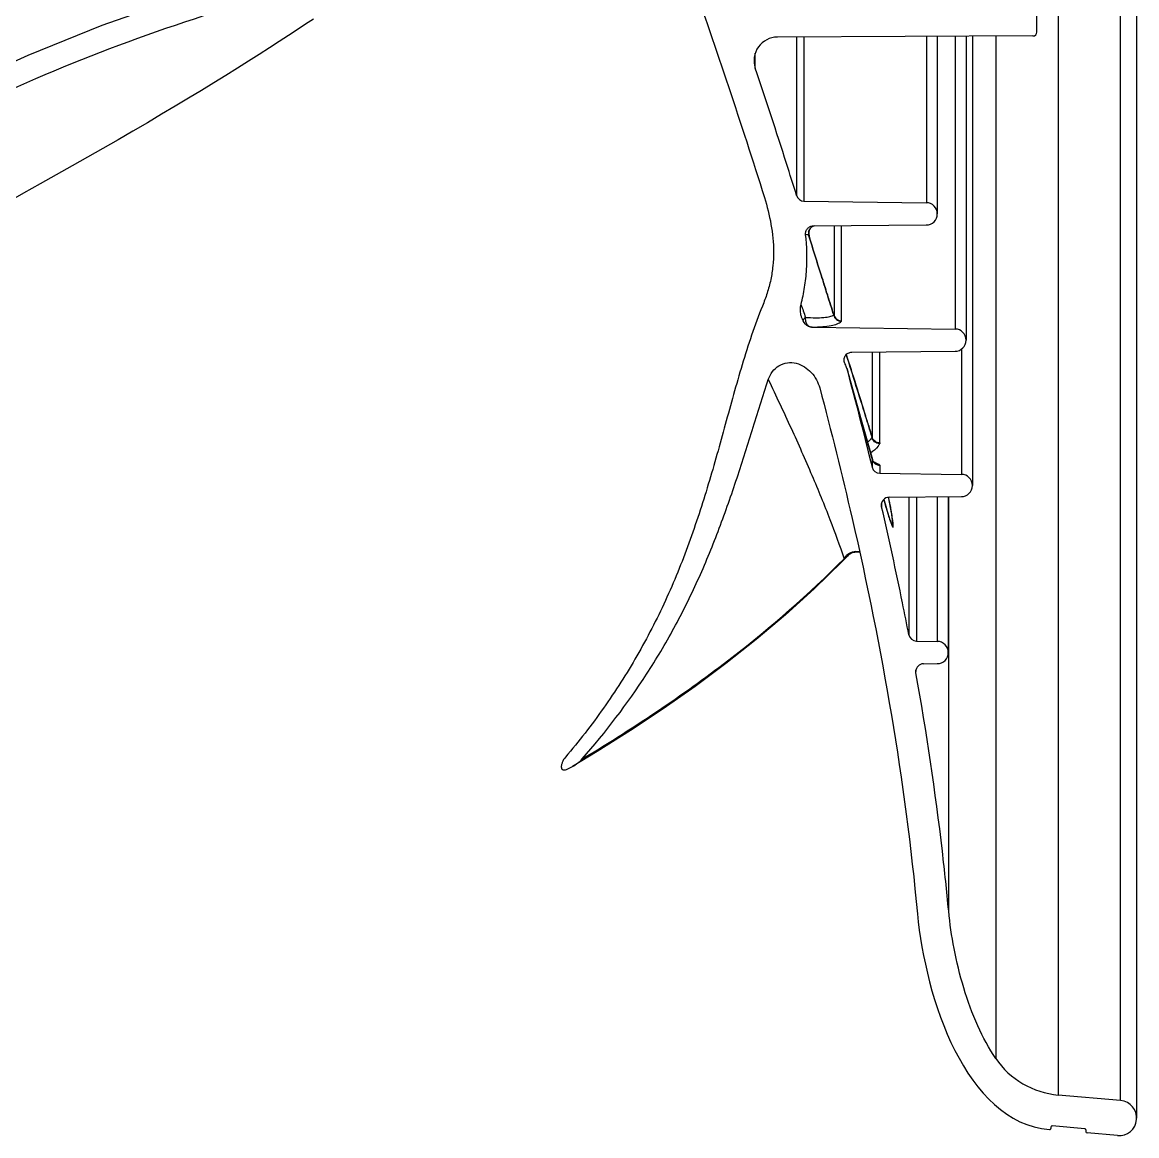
# Model space of a CAD drawing. Header units: millimetres. Extents: x -95754 to 177808, y 34455 to 150605.
# Drawn here: x 174466.5 to 174608.9, y 139352.2 to 139494.4 of the extents above; entities that cross this region are included whole.
import ezdxf

# ---------------------------------------------------------------- set-up
doc = ezdxf.new("R2010")
doc.units = ezdxf.units.MM
doc.header["$LTSCALE"] = 300
doc.layers.add('A-ETC-기계', color=253, linetype='Continuous')

# ---------------------------------------------------------------- blocks, each defined once
blk = doc.blocks.new('A$Cefb55bcc')
at = {"color": 8, "linetype": 'ByBlock', "ltscale": 3}
for p, q in [((436.72, -662.06), (436.72, -644.21)), ((439.44, -644.21), (439.44, -797.8)), ((447.42, -798.5), (447.42, -644.21)), ((449.48, -800.74), (449.48, -644.21)), ((436.22, -662.55), (403.59, -662.7)), ((406.04, -662.69), (406.04, -682.94)), ((406.98, -662.68), (406.98, -683.65)), ((422.61, -662.61), (422.61, -683.85)), ((424.01, -662.61), (424.01, -685.27)), ((426.29, -662.6), (426.29, -699.98)), ((427.69, -662.59), (427.69, -701.4)), ((428.49, -662.59), (428.49, -719.96)), ((431.48, -662.58), (431.48, -793.14)), ((400.76, -666.65), (400.76, -664.76)), ((406.98, -683.65), (422.61, -683.85)), ((407.62, -688.05), (407.62, -687.48)), ((408.18, -686.81), (422.61, -686.68)), ((410.82, -686.79), (410.82, -698.22)), ((411.77, -698.95), (411.77, -686.78)), ((407.58, -687.76), (407.58, -687.76)), ((408.03, -699.75), (426.29, -699.98)), ((413.1, -702.93), (426.28, -702.82)), ((415.7, -702.91), (415.7, -713.79)), ((416.66, -714.53), (416.66, -702.9)), ((427.09, -702.55), (427.09, -718.54)), ((412.47, -705.04), (412.47, -705.04)), ((408.99, -707.51), (408.99, -707.52)), ((414.2, -711.31), (414.32, -711.77)), ((414.2, -711.31), (414.32, -711.77)), ((415.7, -713.79), (415.67, -713.78)), ((415.7, -716.64), (415.7, -717.64)), ((415.71, -716.66), (415.7, -716.64)), ((416.03, -717.12), (416.02, -717.12)), ((416.66, -717.4), (416.66, -718.4)), ((416.66, -718.4), (427.09, -718.54)), ((417.77, -721.47), (417.77, -721.46)), ((417.86, -721.45), (427.09, -721.37)), ((420.37, -721.43), (420.37, -739.03)), ((421.34, -721.42), (421.34, -739.84)), ((424.01, -721.4), (424.01, -739.88)), ((425.41, -721.39), (425.41, -741.29)), ((425.46, -774.3), (425.46, -721.39)), ((416.9, -722.68), (416.9, -722.25)), ((417.17, -721.75), (417.46, -722.73)), ((417.17, -721.75), (417.45, -722.73)), ((417.45, -722.73), (417.48, -722.83)), ((417.48, -722.83), (417.46, -722.73)), ((418.11, -724.75), (418.11, -724.75)), ((418.11, -724.75), (418.11, -724.75)), ((412.53, -728.98), (412.53, -728.98)), ((421.34, -739.84), (424.01, -739.88)), ((422.25, -742.73), (424.01, -742.71)), ((421.27, -743.9), (421.26, -743.73)), ((421.27, -743.9), (421.27, -743.55)), ((447.42, -798.5), (439.44, -797.8)), ((438.36, -802.22), (438.32, -802.22)), ((438.52, -801.9), (438.52, -802.07)), ((442.87, -802.11), (438.69, -801.75)), ((443, -802.26), (443, -802.49)), ((447.03, -802.98), (443.14, -802.64))]:
    blk.add_line(p, q, dxfattribs=at)
for points in [[(233.47, -714.62), (241.13, -707.52), (248.82, -700.94), (256.6, -694.8), (264.52, -689.04), (272.65, -683.61), (281.04, -678.49), (289.71, -673.67), (298.67, -669.16), (307.89, -664.99), (317.34, -661.19), (326.99, -657.77), (336.84, -654.72), (346.97, -652.03), (357.44, -649.69), (368.33, -647.7), (374.27, -646.8)], [(344.31, -660.4), (343.31, -661.07), (342.26, -661.77), (341.14, -662.5), (339.96, -663.28), (338.71, -664.08), (337.4, -664.92), (336.04, -665.79), (334.62, -666.68), (333.15, -667.6), (331.62, -668.54), (330.03, -669.51), (328.38, -670.51), (326.68, -671.52), (324.92, -672.56), (323.11, -673.63), (321.26, -674.71), (319.37, -675.8), (317.43, -676.91), (315.47, -678.03), (313.49, -679.15), (311.47, -680.29), (309.41, -681.45), (307.28, -682.64), (305.06, -683.89)], [(408.1, -686.88), (408, -686.95), (407.89, -687.03), (407.79, -687.14), (407.7, -687.28), (407.63, -687.43), (407.59, -687.61), (407.58, -687.76)], [(408.29, -686.81), (408.26, -686.82), (408.19, -686.84), (408.1, -686.88)], [(412.47, -705.04), (414.27, -711.57), (415.71, -716.66)], [(415.71, -716.66), (415.72, -716.69), (415.78, -716.84), (415.86, -716.97), (415.95, -717.06), (416.01, -717.11), (416.03, -717.12)], [(417.46, -722.73), (417.53, -722.96), (417.61, -723.26), (417.7, -723.54), (417.78, -723.8), (417.85, -724.03), (417.92, -724.23), (417.97, -724.39), (418.02, -724.52), (418.06, -724.62), (418.08, -724.7), (418.1, -724.74), (418.11, -724.75)], [(414.07, -728.53), (413.89, -728.49), (413.69, -728.48), (413.48, -728.5), (413.27, -728.54), (413.06, -728.62), (412.84, -728.73), (412.64, -728.88), (412.53, -728.98)], [(412.53, -728.98), (411.87, -729.66), (408.3, -733.14), (404.63, -736.46), (400.87, -739.64), (397.01, -742.7), (393.06, -745.64), (389, -748.49), (384.84, -751.26), (380.57, -753.95), (377.43, -755.85)]]:
    blk.add_lwpolyline(points, dxfattribs=at)
for centre, radius, start, end in [((403.6, -665.7), 3, 90.25, 198.5874), ((436.22, -662.06), 0.5, 270.25, 0), ((406.99, -682.65), 1, 197.2705, 269.25), ((422.59, -685.27), 1.42, 270.5, 89.25), ((408.54, -687.77), 0.994, 115.7642, 117.8143), ((408.54, -687.77), 0.991, 110.8262, 115.7638), ((408.54, -687.77), 0.992, 104.8239, 110.8219), ((408.55, -687.77), 1, 168.9294, 180.0715), ((408.55, -687.77), 1.01, 180.0959, 191.2204), ((408.58, -687.76), 1, 180.0627, 196.7648), ((804.1, -561.16), 420.02, 198.8462, 199.0869), ((408.06, -698.9), 0.838, 256.5024, 267.9657), ((408.06, -698.91), 0.826, 267.9944, 268.9283), ((426.27, -701.4), 1.42, 270.5, 89.25), ((402.61, -709.2), 10.74, 26.1335, 26.7001), ((409.44, -705.85), 3.13, 15.0994, 26.108), ((-87.61, -840.08), 518, 13.6732, 15.1124), ((1541.37, -395.74), 1170.52, 195.66382, 195.91161), ((416.66, -716.41), 0.984, 193.739, 194.7606), ((416.66, -716.41), 0.988, 194.7608, 196.1688), ((416.67, -716.41), 0.993, 196.1728, 204.5764), ((416.67, -716.41), 0.994, 204.599, 215.4122), ((414.2, -721.97), 5.28, 70.0403, 71.515), ((414.42, -721.37), 4.64, 69.172, 70.0281), ((416.67, -717.4), 1, 193.6601, 269.25), ((427.07, -719.96), 1.42, 270.5, 89.25), ((417.87, -722.45), 1, 90.5, 193.0432), ((361.65, -733.59), 57.41, 12.0169, 12.1809), ((355.63, -734.85), 63.58, 12.0237, 12.1545), ((414.73, -724.83), 3.58, 2.8768, 3.8962), ((413.62, -730.1), 1.72, 133.5627, 134.4049), ((421.35, -738.84), 1, 190.8771, 269.25), ((423.99, -741.29), 1.42, 270.5, 89.25), ((422.26, -743.73), 1, 90.5, 180), ((440.38, -787.06), 10.78, 214.3048, 265), ((447.23, -800.74), 2.25, 265, 85), ((438.37, -802.07), 0.15, 265, 0), ((438.67, -801.9), 0.15, 85, 180), ((442.85, -802.26), 0.15, 0, 85), ((443.15, -802.49), 0.15, 180, 265)]:
    blk.add_arc(centre, radius, start, end, dxfattribs=at)
for points, knots in [([(389.17, -645.68), (390.29, -648.77), (394.75, -661.2), (398.96, -673.71), (401.92, -683.17)], [0, 0, 0, 0, 0.24906, 1, 1, 1, 1]), ([(380.11, -649.2), (373.36, -650.02), (359.9, -652.14), (340, -656.81), (320.56, -663.05), (301.8, -670.87), (283.91, -680.22), (267.05, -691.01), (251.36, -703.07), (241.64, -711.89), (236.99, -716.45)], [0, 0, 0, 0, 0.126721, 0.253613, 0.380309, 0.506465, 0.631775, 0.755907, 0.878683, 1, 1, 1, 1]), ([(406.04, -682.94), (405.61, -681.58), (403.9, -676.13), (402.13, -670.71), (400.76, -666.65)], [0, 0, 0, 0, 0.250301, 1, 1, 1, 1]), ([(401.92, -683.17), (402.27, -684.3), (402.85, -686.6), (403.15, -689.56), (403.03, -691.92), (402.76, -693.68), (402.3, -695.4), (401.89, -696.51), (401.67, -697.05)], [0, 0, 0, 0, 0.249999, 0.499867, 0.624908, 0.749937, 0.874964, 1, 1, 1, 1]), ([(407.18, -687.92), (407.17, -687.79), (407.2, -687.5), (407.41, -687.13), (407.76, -686.87), (408.04, -686.81), (408.18, -686.81)], [0, 0, 0, 0, 0.249949, 0.499923, 0.749947, 1, 1, 1, 1]), ([(407.57, -687.58), (407.6, -687.44), (407.72, -687.16), (407.95, -686.96), (408.08, -686.89)], [0, 0, 0, 0, 0.500439, 1, 1, 1, 1]), ([(406.6, -696.84), (406.79, -696.11), (407.1, -694.65), (407.43, -691.67), (407.36, -689.41), (407.18, -687.92)], [0, 0, 0, 0, 0.250102, 0.500214, 1, 1, 1, 1]), ([(407.57, -687.97), (407.54, -687.97), (407.41, -687.96), (407.29, -687.94), (407.18, -687.92)], [0, 0, 0, 0, 0.201213, 1, 1, 1, 1]), ([(407.62, -688.05), (407.62, -688.04), (407.6, -688.01), (407.58, -687.99), (407.57, -687.97)], [0, 0, 0, 0, 0.225635, 1, 1, 1, 1]), ([(410.78, -698.18), (410.51, -697.33), (409.97, -695.63), (408.9, -692.22), (408.1, -689.67), (407.57, -687.97)], [0, 0, 0, 0, 0.250886, 0.500539, 1, 1, 1, 1]), ([(410.82, -698.22), (410.55, -697.37), (410.02, -695.67), (408.94, -692.28), (408.15, -689.74), (407.62, -688.05)], [0, 0, 0, 0, 0.25144, 0.500807, 1, 1, 1, 1]), ([(401.67, -697.05), (400.68, -699.51), (399.02, -704.53), (396.93, -712.18), (394.81, -719.82), (392.37, -727.36), (389.38, -734.72), (385.75, -741.77), (381.47, -748.46), (378.22, -752.64), (376.51, -754.65)], [0, 0, 0, 0, 0.124987, 0.250003, 0.37502, 0.500029, 0.625026, 0.750016, 0.875006, 1, 1, 1, 1]), ([(406.68, -698.48), (406.63, -698.35), (406.49, -697.81), (406.49, -697.23), (406.6, -696.84)], [0, 0, 0, 0, 0.251484, 1, 1, 1, 1]), ([(406.88, -698.91), (406.88, -698.87), (406.94, -698.71), (407.06, -698.59), (407.17, -698.5)], [0, 0, 0, 0, 0.208653, 1, 1, 1, 1]), ([(407.17, -698.5), (407.14, -698.63), (407.13, -698.9), (407.22, -699.15), (407.29, -699.27)], [0, 0, 0, 0, 0.502466, 1, 1, 1, 1]), ([(407.17, -698.5), (407.6, -698.52), (408.37, -698.55), (409.29, -698.53), (409.9, -698.47), (410.26, -698.4), (410.55, -698.31), (410.71, -698.23), (410.78, -698.18)], [0, 0, 0, 0, 0.350159, 0.635413, 0.752086, 0.851322, 0.933474, 1, 1, 1, 1]), ([(410.78, -698.18), (410.82, -698.4), (411.06, -698.83), (411.52, -699), (411.74, -699)], [0, 0, 0, 0, 0.500259, 1, 1, 1, 1]), ([(410.78, -698.18), (410.78, -698.19), (410.8, -698.2), (410.81, -698.21), (410.82, -698.22)], [0, 0, 0, 0, 0.300838, 1, 1, 1, 1]), ([(410.82, -698.22), (410.88, -698.42), (411.13, -698.8), (411.56, -698.94), (411.77, -698.95)], [0, 0, 0, 0, 0.499178, 1, 1, 1, 1]), ([(408.03, -699.75), (407.87, -699.74), (407.54, -699.68), (407.27, -699.48), (407.17, -699.36)], [0, 0, 0, 0, 0.500452, 1, 1, 1, 1]), ([(407.29, -699.27), (407.35, -699.38), (407.51, -699.57), (407.74, -699.68), (407.86, -699.71)], [0, 0, 0, 0, 0.508745, 1, 1, 1, 1]), ([(408.04, -699.73), (408.49, -699.73), (409.29, -699.7), (410.37, -699.57), (411.17, -699.37), (411.6, -699.14), (411.74, -699)], [0, 0, 0, 0, 0.347119, 0.630259, 0.846099, 1, 1, 1, 1]), ([(411.74, -699), (411.75, -699), (411.76, -698.98), (411.77, -698.96), (411.77, -698.95)], [0, 0, 0, 0, 0.287162, 1, 1, 1, 1]), ([(412.21, -704.38), (412.13, -704.23), (412.06, -703.88), (412.22, -703.38), (412.6, -703.02), (412.94, -702.94), (413.1, -702.93)], [0, 0, 0, 0, 0.24994, 0.499889, 0.749913, 1, 1, 1, 1]), ([(402.42, -706.43), (402.54, -706.07), (402.89, -705.38), (403.74, -704.6), (404.85, -704.22), (406, -704.29), (407.06, -704.76), (408.23, -705.74), (408.79, -706.78), (408.99, -707.51)], [0, 0, 0, 0, 0.125211, 0.25023, 0.37517, 0.500234, 0.625488, 0.750873, 1, 1, 1, 1]), ([(415.67, -713.78), (415.4, -712.89), (414.32, -709.37), (413.21, -705.86), (412.38, -703.25)], [0, 0, 0, 0, 0.253642, 1, 1, 1, 1]), ([(415.7, -713.79), (415.43, -712.89), (414.35, -709.37), (413.24, -705.85), (412.4, -703.22)], [0, 0, 0, 0, 0.253162, 1, 1, 1, 1]), ([(412.47, -705.04), (412.61, -705.57), (413.18, -707.66), (413.76, -709.75), (414.2, -711.31)], [0, 0, 0, 0, 0.251191, 1, 1, 1, 1]), ([(378.66, -754.88), (381.65, -751.47), (385.8, -746.04), (390.44, -738.23), (393.47, -732.13), (396.07, -725.84), (398.33, -719.41), (400.36, -712.92), (401.71, -708.59), (402.42, -706.43)], [0, 0, 0, 0, 0.249865, 0.37488, 0.499896, 0.624916, 0.749942, 0.874971, 1, 1, 1, 1]), ([(402.42, -706.43), (403.4, -708.5), (405.31, -712.55), (407.96, -718.5), (410.23, -724.06), (411.54, -727.63), (412.1, -729.31)], [0, 0, 0, 0, 0.276241, 0.541021, 0.786472, 1, 1, 1, 1]), ([(408.99, -707.51), (410.46, -713.04), (415.98, -735.14), (419.89, -757.68), (421.47, -774.67)], [0, 0, 0, 0, 0.25098, 1, 1, 1, 1]), ([(415.67, -713.78), (415.64, -713.84), (415.48, -714.09), (415.26, -714.3), (415.08, -714.44)], [0, 0, 0, 0, 0.233334, 1, 1, 1, 1]), ([(416.64, -714.63), (416.41, -714.62), (415.95, -714.44), (415.71, -714.01), (415.67, -713.78)], [0, 0, 0, 0, 0.502281, 1, 1, 1, 1]), ([(416.66, -714.53), (416.44, -714.53), (416.01, -714.38), (415.75, -713.99), (415.7, -713.79)], [0, 0, 0, 0, 0.503463, 1, 1, 1, 1]), ([(416.64, -714.63), (416.58, -714.74), (416.29, -715.22), (415.84, -715.59), (415.47, -715.83)], [0, 0, 0, 0, 0.225605, 1, 1, 1, 1]), ([(416.66, -717.4), (416.5, -717.4), (416.19, -717.32), (415.95, -717.11), (415.86, -716.98)], [0, 0, 0, 0, 0.500553, 1, 1, 1, 1]), ([(416.57, -717.28), (416.52, -717.28), (416.33, -717.27), (416.14, -717.2), (416.03, -717.12)], [0, 0, 0, 0, 0.252154, 1, 1, 1, 1]), ([(416.07, -717.04), (416.12, -717.06), (416.29, -717.13), (416.46, -717.21), (416.57, -717.28)], [0, 0, 0, 0, 0.300627, 1, 1, 1, 1]), ([(416.57, -717.28), (416.59, -717.29), (416.63, -717.32), (416.66, -717.37), (416.66, -717.4)], [0, 0, 0, 0, 0.328629, 1, 1, 1, 1]), ([(418.31, -724.59), (418.29, -724.44), (418.25, -724.06), (418.1, -723.07), (417.93, -722.24), (417.8, -721.63)], [0, 0, 0, 0, 0.152251, 0.376971, 1, 1, 1, 1]), ([(418.15, -724.92), (418.16, -724.96), (418.2, -725.04), (418.24, -725.14), (418.28, -725.21), (418.31, -725.24), (418.32, -725.26), (418.34, -725.27), (418.36, -725.26), (418.37, -725.25), (418.38, -725.2), (418.39, -725.12), (418.38, -724.98), (418.37, -724.78), (418.34, -724.51), (418.29, -724.18), (418.23, -723.77), (418.15, -723.3), (418.01, -722.57), (417.9, -722), (417.81, -721.6)], [0, 0, 0, 0, 0.033744, 0.061045, 0.081309, 0.088663, 0.094173, 0.098097, 0.101405, 0.105763, 0.112238, 0.133285, 0.166937, 0.214975, 0.279046, 0.360497, 0.459954, 0.576764, 0.70854, 1, 1, 1, 1]), ([(420.37, -739.03), (420.11, -737.66), (419.03, -732.2), (417.84, -726.75), (416.9, -722.68)], [0, 0, 0, 0, 0.249889, 1, 1, 1, 1]), ([(417.48, -722.83), (417.58, -723.18), (417.77, -723.8), (417.96, -724.41), (418.06, -724.68)], [0, 0, 0, 0, 0.55853, 1, 1, 1, 1]), ([(418.06, -724.68), (418.07, -724.7), (418.1, -724.78), (418.12, -724.86), (418.15, -724.92)], [0, 0, 0, 0, 0.268355, 1, 1, 1, 1]), ([(418.11, -724.75), (418.12, -724.77), (418.15, -724.83), (418.18, -724.9), (418.21, -724.93)], [0, 0, 0, 0, 0.308373, 1, 1, 1, 1]), ([(418.21, -724.93), (418.22, -724.94), (418.23, -724.95), (418.25, -724.97), (418.28, -724.96), (418.29, -724.95), (418.29, -724.94)], [0, 0, 0, 0, 0.337101, 0.574194, 0.759411, 1, 1, 1, 1]), ([(418.29, -724.94), (418.29, -724.94), (418.3, -724.91), (418.31, -724.88), (418.31, -724.86)], [0, 0, 0, 0, 0.182973, 1, 1, 1, 1]), ([(418.31, -724.86), (418.31, -724.84), (418.31, -724.77), (418.31, -724.71), (418.31, -724.65)], [0, 0, 0, 0, 0.197418, 1, 1, 1, 1]), ([(412.43, -728.86), (412.64, -728.66), (413.17, -728.36), (413.77, -728.34), (414.05, -728.41)], [0, 0, 0, 0, 0.500794, 1, 1, 1, 1]), ([(378.66, -754.88), (382.1, -752.81), (388.6, -748.69), (400.01, -740.46), (407.63, -733.84), (412.1, -729.31)], [0, 0, 0, 0, 0.285397, 0.547033, 1, 1, 1, 1]), ([(412.1, -729.31), (412.16, -729.19), (412.26, -729.04), (412.38, -728.91), (412.41, -728.88)], [0, 0, 0, 0, 0.746858, 1, 1, 1, 1]), ([(412.53, -728.98), (412.47, -729.05), (412.34, -729.17), (412.18, -729.27), (412.1, -729.31)], [0, 0, 0, 0, 0.503805, 1, 1, 1, 1]), ([(425.46, -774.29), (425.22, -771.75), (424.15, -761.58), (422.63, -751.46), (421.27, -743.9)], [0, 0, 0, 0, 0.249832, 1, 1, 1, 1]), ([(376.51, -754.65), (376.34, -754.85), (376.14, -755.2), (376, -755.64), (375.97, -755.9), (376, -756.07), (376.06, -756.18), (376.17, -756.27), (376.34, -756.29), (376.53, -756.26), (376.72, -756.2), (376.91, -756.12), (377.14, -756.01), (377.32, -755.92), (377.43, -755.85)], [0, 0, 0, 0, 0.249626, 0.374708, 0.437289, 0.499646, 0.530914, 0.562162, 0.624262, 0.686835, 0.749461, 0.812098, 0.874738, 1, 1, 1, 1]), ([(377.43, -755.85), (377.66, -755.72), (378.09, -755.42), (378.49, -755.07), (378.66, -754.88)], [0, 0, 0, 0, 0.500194, 1, 1, 1, 1]), ([(431.48, -793.14), (430.58, -791.83), (429.02, -788.89), (427.3, -784.14), (426.09, -779.21), (425.61, -775.9), (425.46, -774.3)], [0, 0, 0, 0, 0.238081, 0.497199, 0.758191, 1, 1, 1, 1])]:
    blk.add_open_spline(points, degree=3, knots=knots, dxfattribs=at)
for points in [[(407.17, -699.36), (406.96, -699.1), (406.79, -698.79), (406.68, -698.48)], [(416.66, -714.53), (416.66, -714.57), (416.65, -714.6), (416.64, -714.63)], [(421.47, -774.67), (422.48, -785.38), (427.6, -801.28), (438.32, -802.22)]]:
    blk.add_open_spline(points, degree=3, dxfattribs=at)
blk = doc.blocks.new('G$C618AA28F')
at = {"color": 0, "rotation": 180}
blk.add_blockref('A$Cefb55bcc', (-1855.81, -550.15), dxfattribs=at)
blk = doc.blocks.new('4F_기계장비')
at = {"layer": 'A-ETC-기계', "rotation": 180}
blk.add_blockref('G$C618AA28F', (79750, -9000), dxfattribs=at)

msp = doc.modelspace()

# ---------------------------------------------------------------- block references
at = {"layer": 'A-ETC-기계'}
msp.add_blockref('4F_기계장비', (92553.57, 148605.02), dxfattribs=at)

doc.saveas('drawing.dxf')
